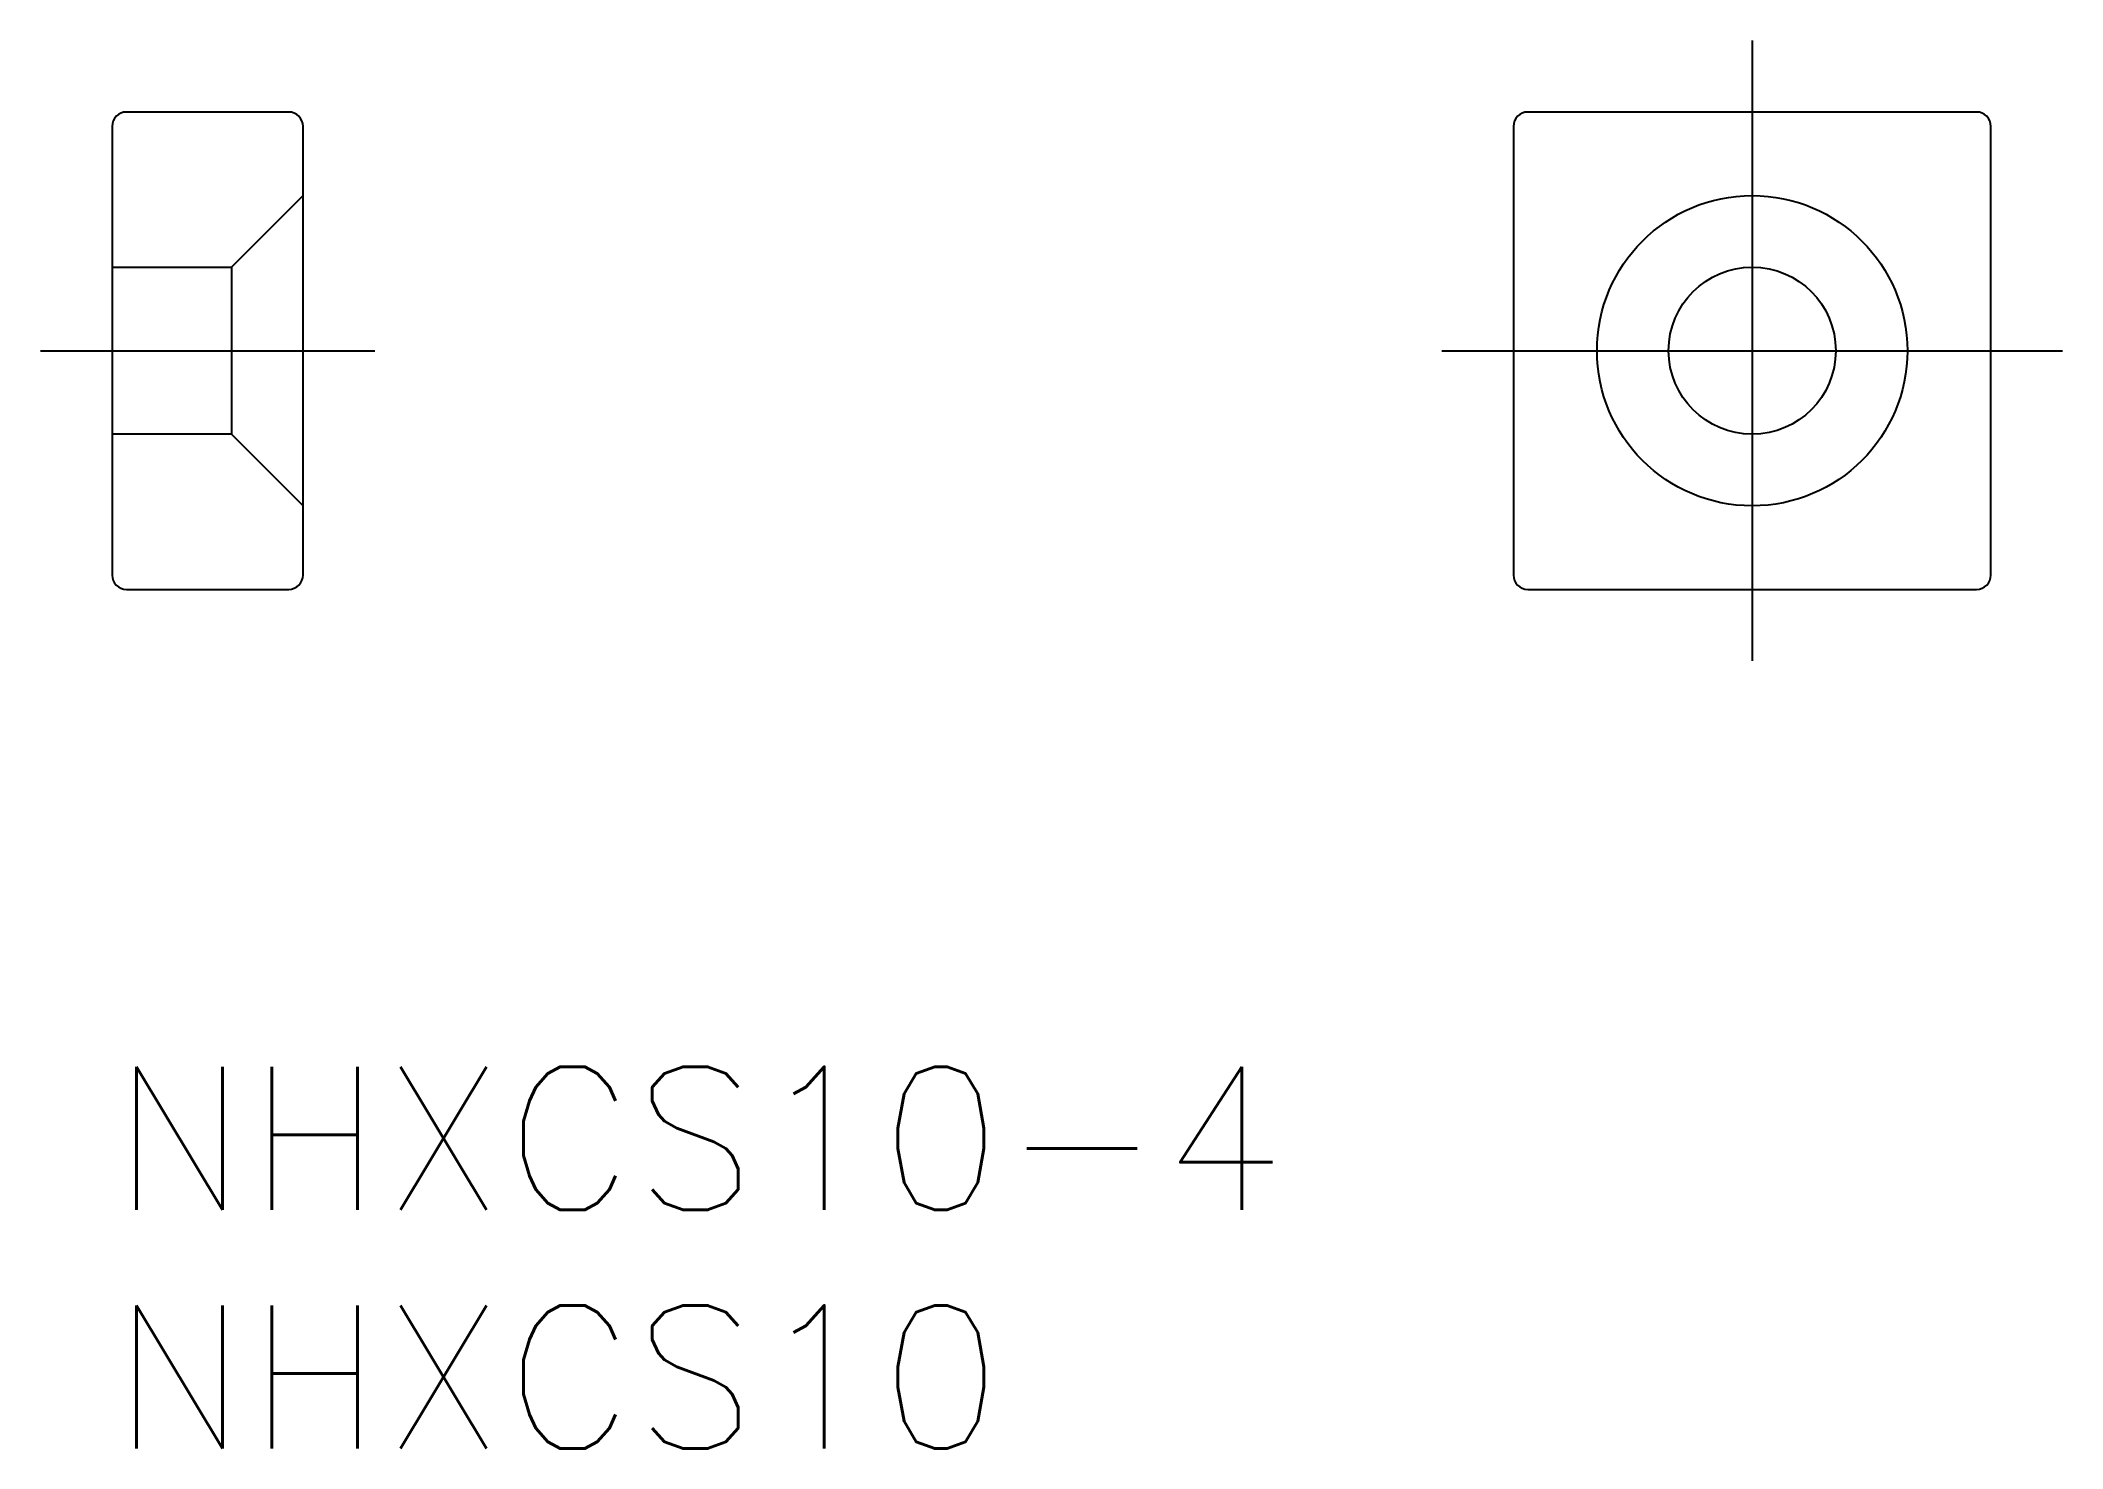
# Model space of a CAD drawing. Extents: x -1.5 to 40.8, y -8 to 21.5.
import ezdxf

# ---------------------------------------------------------------- set-up
doc = ezdxf.new("R2010")
doc.units = 0
doc.header["$LTSCALE"] = 0.5
doc.linetypes.add('CENTER', pattern=[50.8, 31.75, -6.35, 6.35, -6.35])
doc.linetypes.add('DASHED', pattern=[19.05, 12.7, -6.35])
for name, color, linetype in [('MSM_CENTER', 1, 'CENTER'), ('MSM_CONTINUOUS', 7, 'CONTINUOUS'), ('MSM_DASHED', 4, 'DASHED'), ('MSM_PART_NUMBER', 7, 'CONTINUOUS')]:
    doc.layers.add(name, color=color, linetype=linetype)
doc.styles.get("Standard").update_dxf_attribs({"font": 'txt.shx', "height": 1, "bigfont": 'bigfont.shx'})

# ---------------------------------------------------------------- blocks, each defined once
blk = doc.blocks.new('*U2')
at = {"layer": 'MSM_PART_NUMBER'}
blk.add_text('NHXCS10-4', height=3, dxfattribs=at).set_placement((0, -3))
blk = doc.blocks.new('*U3')
at = {"layer": 'MSM_PART_NUMBER'}
blk.add_text('NHXCS10', height=3, dxfattribs=at).set_placement((0, -8))

msp = doc.modelspace()

# ---------------------------------------------------------------- linework, layer by layer
at = {"layer": 'MSM_CENTER'}
for p, q in [((34.348, 21.5), (34.348, 8.5)), ((-1.5, 15), (5.5, 15)), ((27.848, 15), (40.848, 15))]:
    msp.add_line(p, q, dxfattribs=at)
at = {"layer": 'MSM_CONTINUOUS'}
for p, q in [((3.7, 20), (0.3, 20)), ((39.048, 20), (29.648, 20)), ((0, 19.7), (0, 10.3)), ((4, 10.3), (4, 19.7)), ((29.348, 19.7), (29.348, 10.3)), ((39.348, 10.3), (39.348, 19.7)), ((0.3, 10), (3.7, 10)), ((29.648, 10), (39.048, 10))]:
    msp.add_line(p, q, dxfattribs=at)
for radius in [3.25, 1.75]:
    msp.add_circle((34.348, 15), radius, dxfattribs=at)
for centre, start, end in [((0.3, 19.7), 90, 180), ((3.7, 19.7), 0, 90), ((29.648, 19.7), 90, 180), ((39.048, 19.7), 0, 90), ((0.3, 10.3), 180, 270), ((3.7, 10.3), 270, 0), ((29.648, 10.3), 180, 270), ((39.048, 10.3), 270, 0)]:
    msp.add_arc(centre, 0.3, start, end, dxfattribs=at)
at = {"layer": 'MSM_DASHED'}
for p, q in [((4, 18.25), (2.5, 16.75)), ((0, 16.75), (2.5, 16.75)), ((2.5, 16.75), (2.5, 13.25)), ((2.5, 13.25), (0, 13.25)), ((2.5, 13.25), (4, 11.75))]:
    msp.add_line(p, q, dxfattribs=at)

# ---------------------------------------------------------------- block references
at = {"layer": 'MSM_CONTINUOUS'}
for name in ['*U2', '*U3']:
    msp.add_blockref(name, (0, 0), dxfattribs=at)

doc.saveas('drawing.dxf')
